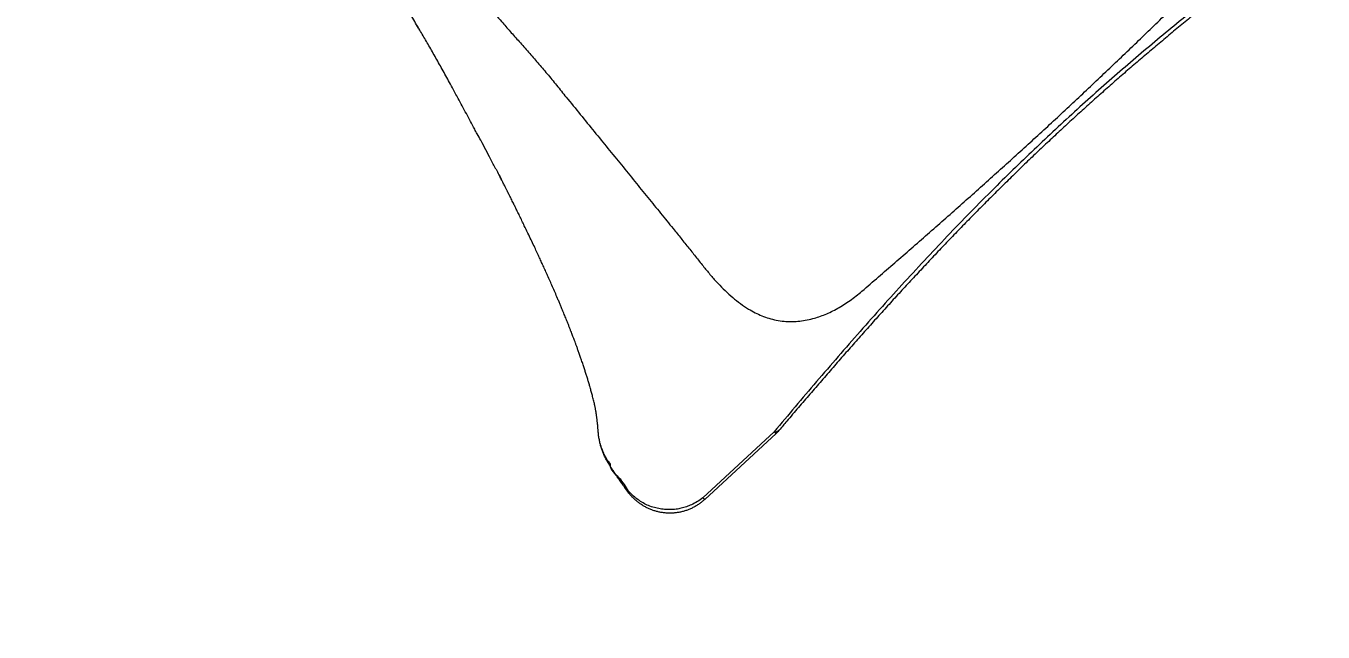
# Model space of a CAD drawing. Header units: millimetres. Extents: x -8422 to 28150, y -6982 to 5510.
# Drawn here: x 4112 to 5842, y 201 to 1010 of the extents above; entities that cross this region are included whole.
import ezdxf

# ---------------------------------------------------------------- set-up
doc = ezdxf.new("R2010")
doc.units = ezdxf.units.MM
for name, color, linetype in [('DIKOM_ОБЪЕКТ', 7, 'Continuous'), ('DIKOM_РАЗМЕР_ЗОНА', 7, 'Continuous'), ('DIKOM_РАЗМЕР_ОБЪЕКТА', 7, 'Continuous')]:
    doc.layers.add(name, color=color, linetype=linetype)
doc.styles.add('style1', font='arial.ttf', dxfattribs={"width": 0.8})
doc.dimstyles.new('1-50', dxfattribs={"dimtxt": 300, "dimasz": 200, "dimexe": 100, "dimexo": 0, "dimgap": 100, "dimtad": 1, "dimdec": 0, "dimtxsty": 'style1', "dimcen": 0, "dimclrd": 7, "dimclre": 7, "dimadec": 1, "dimazin": 2, "dimtfac": 1, "dimtdec": 0, "dimtmove": 1, "dimatfit": 3, "dimfxl": 0, "dimlwd": 25, "dimlwe": 18, "dimarcsym": 0})

# ---------------------------------------------------------------- blocks, each defined once
blk = doc.blocks.new('*D1')
at = {"layer": 'Defpoints', "color": 0, "transparency": 16777216}
for p in [(-5348.3, 1737), (6047.5, 1360.2), (6047.5, -3315.3)]:
    blk.add_point(p, dxfattribs=at)
at = {"layer": 'DIKOM_РАЗМЕР_ОБЪЕКТА', "color": 7, "lineweight": 18, "transparency": 16777216}
for p, q in [((-5348.3, 1737), (-5348.3, -3415.3)), ((6047.5, 1360.2), (6047.5, -3415.3))]:
    blk.add_line(p, q, dxfattribs=at)
at = {"layer": 'DIKOM_РАЗМЕР_ОБЪЕКТА', "color": 7, "lineweight": 25, "transparency": 16777216}
blk.add_line((-5148.3, -3315.3), (5847.5, -3315.3), dxfattribs=at)
at = {"layer": 'DIKOM_РАЗМЕР_ОБЪЕКТА', "color": 7, "transparency": 16777216}
for points in [[(-5148.3, -3282), (-5148.3, -3348.7), (-5348.3, -3315.3)], [(5847.5, -3282), (5847.5, -3348.7), (6047.5, -3315.3)]]:
    blk.add_solid(points, dxfattribs=at)
at = {"layer": 'DIKOM_РАЗМЕР_ОБЪЕКТА', "color": 0, "transparency": 16777216, "insert": (349.6, -3062.2), "char_height": 300, "attachment_point": 5, "style": 'style1'}
blk.add_mtext('11400', dxfattribs=at)
blk = doc.blocks.new('*D2')
at = {"layer": 'Defpoints', "color": 0, "transparency": 16777216}
for p in [(8043.9, 833.9), (-7345.5, 649), (8043.9, -5007.3)]:
    blk.add_point(p, dxfattribs=at)
at = {"layer": 'DIKOM_РАЗМЕР_ЗОНА', "color": 7, "lineweight": 18, "transparency": 16777216}
for p, q in [((8043.9, 833.9), (8043.9, -5107.3)), ((-7345.5, 649), (-7345.5, -5107.3))]:
    blk.add_line(p, q, dxfattribs=at)
at = {"layer": 'DIKOM_РАЗМЕР_ЗОНА', "color": 7, "lineweight": 25, "transparency": 16777216}
blk.add_line((-7145.5, -5007.3), (7843.9, -5007.3), dxfattribs=at)
at = {"layer": 'DIKOM_РАЗМЕР_ЗОНА', "color": 7, "transparency": 16777216}
for points in [[(-7145.5, -4974), (-7145.5, -5040.7), (-7345.5, -5007.3)], [(7843.9, -4974), (7843.9, -5040.7), (8043.9, -5007.3)]]:
    blk.add_solid(points, dxfattribs=at)
at = {"layer": 'DIKOM_РАЗМЕР_ЗОНА', "color": 0, "transparency": 16777216, "insert": (349.2, -4754.2), "char_height": 300, "attachment_point": 5, "style": 'style1'}
blk.add_mtext('15400', dxfattribs=at)

msp = doc.modelspace()

# ---------------------------------------------------------------- linework, layer by layer
at = {"layer": 'DIKOM_ОБЪЕКТ', "color": 7, "linetype": 'Continuous', "lineweight": 15}
for p, q in [((4875.3, 467.1), (4875.3, 467.5)), ((5109.9, 468.8), (5014.8, 380.7)), ((5112.2, 466.4), (5017.1, 378.3)), ((4891.3, 424.7), (4891.3, 424.7))]:
    msp.add_line(p, q, dxfattribs=at)
for centre, radius, start, end in [((5111.1, 476.3), 7.55, 260.4441, 313.4784), ((5162.1, 516.3), 70.6, 222.2632, 224.945), ((5078.2, 503.1), 50, 312.8056, 319.7062), ((4914.1, 391.2), 2.26, 275.4291, 310.9668), ((5078.7, 439.3), 86.7, 222.5146, 224.6982)]:
    msp.add_arc(centre, radius, start, end, dxfattribs=at)
for points, knots in [([(5928.1, 1226.7), (5918.4, 1219.7), (5899, 1205.9), (5869.8, 1184.8), (5840.5, 1163.4), (5811.2, 1141.7), (5781.8, 1119.7), (5752.3, 1097.3), (5722.9, 1074.6), (5693.6, 1051.5), (5664.4, 1028.1), (5635.3, 1004.3), (5606.4, 980.1), (5577.7, 955.6), (5549.2, 930.8), (5520.6, 905.2), (5492, 879), (5463.3, 852.2), (5434.9, 825), (5405.5, 796.2), (5375.3, 765.7), (5344.2, 733.7), (5313.7, 701.3), (5283.6, 668.8), (5253.8, 635.9), (5224.3, 602.7), (5195, 569.1), (5166.2, 535.6), (5137.8, 502.1), (5119.2, 479.9), (5109.9, 468.8)], [0, 0, 0, 0, 0.032973, 0.065949, 0.098921, 0.13202, 0.165123, 0.198222, 0.231441, 0.26467, 0.297898, 0.331117, 0.364342, 0.397577, 0.430811, 0.464036, 0.498546, 0.533067, 0.567589, 0.602099, 0.641501, 0.680927, 0.720363, 0.759792, 0.799198, 0.839343, 0.879508, 0.919682, 0.959851, 1, 1, 1, 1]), ([(5925.7, 1220.5), (5921, 1217.1), (5909.8, 1208.9), (5892, 1195.9), (5872.4, 1181.6), (5853.1, 1167.4), (5834, 1153.2), (5815.2, 1139.1), (5796.4, 1124.9), (5777.7, 1110.7), (5759.1, 1096.4), (5740.7, 1082.1), (5722.4, 1067.8), (5704.3, 1053.5), (5686.3, 1039.1), (5668.6, 1024.8), (5651.1, 1010.4), (5633.8, 996.1), (5616.7, 981.8), (5599.8, 967.5), (5583, 953), (5566.2, 938.4), (5549.5, 923.6), (5532.9, 908.8), (5516.4, 893.9), (5500.1, 879), (5483.8, 863.9), (5467.7, 848.7), (5451.7, 833.5), (5435.7, 818.1), (5419.8, 802.5), (5403.9, 786.8), (5388.2, 771.1), (5372.6, 755.3), (5357.1, 739.4), (5341.6, 723.3), (5326.2, 707.1), (5310.8, 690.7), (5295.4, 674.2), (5280.1, 657.6), (5264.7, 640.8), (5249.4, 623.8), (5234.1, 606.7), (5218.8, 589.5), (5203.5, 572.1), (5188.1, 554.5), (5172.8, 536.8), (5157.4, 519), (5142, 501), (5128.3, 484.9), (5119.8, 474.8), (5116.3, 470.8)], [0, 0, 0, 0, 0.016222, 0.038814, 0.061199, 0.08349, 0.10509, 0.126626, 0.148082, 0.169441, 0.190685, 0.2118, 0.232771, 0.253585, 0.274232, 0.294699, 0.314978, 0.33506, 0.354939, 0.374635, 0.394458, 0.414306, 0.434113, 0.453885, 0.473628, 0.493349, 0.513056, 0.532693, 0.552364, 0.572121, 0.591939, 0.611792, 0.631656, 0.651496, 0.671295, 0.691262, 0.711333, 0.731515, 0.751816, 0.772244, 0.792806, 0.813509, 0.834362, 0.855372, 0.876544, 0.897888, 0.919409, 0.941113, 0.963018, 0.985115, 1, 1, 1, 1]), ([(4759.3, 1204), (4757.1, 1202), (4751.4, 1196.6), (4743, 1188.1), (4734.1, 1178.5), (4726, 1169), (4718.8, 1159.5), (4712.5, 1150), (4707.3, 1140.5), (4703.5, 1131.7), (4701, 1123.7), (4699.4, 1116.4), (4698.6, 1109.1), (4698.6, 1101.5), (4699.5, 1093.6), (4701.5, 1085.3), (4704.4, 1076.9), (4708.2, 1068.5), (4712.8, 1060.1), (4718.2, 1051.6), (4724.3, 1043), (4731.1, 1034.2), (4738.4, 1025.3), (4747.2, 1015), (4757.6, 1003.1), (4769.6, 989.6), (4782, 975.6), (4794.5, 961.3), (4807, 946.6), (4819.6, 931.3), (4828.1, 920.6), (4832.4, 915.3)], [0, 0, 0, 0, 0.021911, 0.057058, 0.092189, 0.127261, 0.162246, 0.198046, 0.23388, 0.269676, 0.297572, 0.325505, 0.353438, 0.381332, 0.413399, 0.445553, 0.477765, 0.509992, 0.542181, 0.574272, 0.606197, 0.638155, 0.670116, 0.702048, 0.74586, 0.789706, 0.833519, 0.87511, 0.916762, 0.958412, 1, 1, 1, 1]), ([(4635.5, 1007.6), (4632.1, 1013.5), (4626, 1023.9), (4616.9, 1038.6), (4608.6, 1051.7), (4600.3, 1064.1), (4592.1, 1075.7), (4584, 1086.6), (4576.1, 1096.8), (4568.2, 1106.3), (4560.5, 1115.2), (4553.7, 1122.7), (4547.8, 1129), (4542.6, 1134.3), (4536.9, 1140), (4530.5, 1146.2), (4525.1, 1151.4), (4521.7, 1154.5), (4520.8, 1155.4)], [0, 0, 0, 0, 0.113788, 0.200516, 0.285881, 0.366748, 0.442382, 0.514523, 0.582457, 0.646814, 0.708148, 0.766926, 0.80422, 0.841752, 0.883214, 0.929054, 0.979515, 1, 1, 1, 1]), ([(5226.8, 656.3), (5241.4, 669), (5270.6, 694.3), (5314.3, 732.4), (5357.8, 770.8), (5400.7, 809.2), (5443.1, 847.5), (5484.9, 885.9), (5526.3, 924.7), (5567.6, 963.8), (5608.5, 1003.2), (5649.3, 1042.8), (5689.9, 1082.6), (5716.8, 1109.2), (5730.2, 1122.6)], [0, 0, 0, 0, 0.084495, 0.168989, 0.253514, 0.338039, 0.42063, 0.503221, 0.585894, 0.668569, 0.751409, 0.834249, 0.917124, 1, 1, 1, 1]), ([(4713.8, 866.3), (4712.6, 868.4), (4709.6, 874), (4704.8, 883), (4699.2, 893.4), (4693.8, 903.5), (4688.8, 912.7), (4684.5, 920.8), (4680.2, 928.6), (4675.6, 937.1), (4670.7, 946), (4665.8, 954.8), (4661, 963.4), (4656.3, 971.7), (4651.7, 979.9), (4647.1, 987.8), (4642.7, 995.5), (4638.2, 1003), (4635.4, 1008), (4633.9, 1010.4)], [0, 0, 0, 0, 0.03873, 0.103528, 0.168335, 0.233079, 0.297708, 0.344942, 0.391898, 0.453707, 0.515218, 0.57646, 0.637467, 0.698273, 0.758908, 0.819405, 0.879794, 0.940596, 1, 1, 1, 1]), ([(4832.4, 915.3), (4838.7, 907.6), (4851.3, 892.1), (4869.8, 869.3), (4888.1, 846.8), (4906.1, 824.7), (4923.8, 802.8), (4941.3, 781.3), (4958.4, 760.3), (4973.1, 742.2), (4985.5, 726.7), (4996, 713.8), (5006.2, 701), (5012.8, 692.7), (5016.1, 688.6)], [0, 0, 0, 0, 0.09284, 0.185735, 0.278631, 0.371471, 0.466148, 0.560885, 0.655622, 0.7503, 0.812657, 0.875015, 0.937507, 1, 1, 1, 1]), ([(4738.9, 819.1), (4738.8, 819.2), (4736.5, 823.7), (4731.9, 832.3), (4725.2, 845.1), (4719.3, 856.3), (4715.4, 863.5), (4713.8, 866.4)], [0, 0, 0, 0, 0.006568, 0.293944, 0.548411, 0.818779, 1, 1, 1, 1]), ([(4738.8, 819.2), (4739.1, 818.6), (4742.1, 812.9), (4745, 807.3), (4747.6, 802.2)], [0, 0, 0, 0, 0.101782, 1, 1, 1, 1]), ([(4756.2, 785.3), (4756.2, 785.2), (4756.3, 785.2), (4756, 785.8), (4755.2, 787.2), (4754.6, 788.5), (4754, 789.6), (4753.5, 790.7), (4752.8, 792.1), (4752, 793.7), (4750.9, 795.8), (4749.8, 798), (4748.5, 800.5), (4747.2, 803), (4745.8, 805.7), (4744.5, 808.2), (4743.4, 810.3), (4742.8, 811.5), (4742.6, 812)], [0, 0, 0, 0, 0.030386, 0.080509, 0.134288, 0.180281, 0.218165, 0.256184, 0.305337, 0.364068, 0.429024, 0.527707, 0.603883, 0.692111, 0.7892, 0.879047, 0.950753, 1, 1, 1, 1]), ([(4875.3, 467.1), (4875.2, 467.6), (4875.1, 469.1), (4874.9, 471.4), (4874.7, 473.6), (4874.6, 475.3), (4874.5, 476.6), (4874.4, 477.5), (4874.3, 478.6), (4874.1, 480.1), (4873.9, 481.9), (4873.7, 483.8), (4873.5, 485.5), (4873.3, 487.1), (4873.1, 488.6), (4872.9, 490.2), (4872.6, 492), (4872.3, 494), (4872, 496), (4871.7, 497.8), (4871.4, 499.5), (4871.1, 501.1), (4870.7, 502.9), (4870.2, 505.2), (4869.6, 507.8), (4868.8, 510.9), (4868.1, 514), (4867.3, 517), (4866.5, 519.8), (4865.8, 522.6), (4865, 525.3), (4864.1, 528.6), (4862.9, 532.8), (4861.4, 537.7), (4859.9, 542.7), (4858.3, 547.7), (4856.7, 552.8), (4854.9, 558.3), (4853, 563.8), (4851.2, 569.2), (4849.4, 574.2), (4847.7, 578.9), (4846.2, 583.2), (4844.8, 586.9), (4843.6, 590.2), (4842.6, 592.8), (4841.7, 595.1), (4840.9, 597.3), (4839.8, 600.1), (4838.6, 603.2), (4837.2, 606.8), (4835.7, 610.7), (4834.1, 614.8), (4832.5, 618.7), (4831.1, 622.1), (4829.8, 625.4), (4828.3, 629), (4826.6, 633.1), (4824.8, 637.5), (4822.9, 642.1), (4820.4, 647.8), (4817.6, 654.5), (4814.2, 662.2), (4810.9, 669.7), (4807.7, 676.9), (4804.7, 683.7), (4801.8, 690.1), (4798.9, 696.3), (4796, 702.6), (4792.9, 709.5), (4789.4, 716.9), (4785.5, 725.2), (4781.2, 734.2), (4777.1, 742.6), (4773.4, 750.3), (4770.3, 756.8), (4767.3, 762.9), (4764.5, 768.6), (4761.8, 774.1), (4759.2, 779.2), (4757, 783.8), (4755.7, 786.3), (4755.2, 787.4)], [0, 0, 0, 0, 0.007454, 0.019312, 0.028951, 0.036576, 0.041834, 0.045525, 0.049762, 0.057759, 0.067395, 0.077072, 0.085988, 0.093872, 0.100896, 0.109025, 0.118614, 0.129566, 0.140063, 0.149435, 0.157697, 0.165608, 0.174889, 0.185652, 0.19887, 0.212425, 0.225051, 0.236215, 0.247679, 0.257646, 0.266867, 0.277781, 0.29426, 0.312034, 0.329693, 0.346719, 0.363435, 0.381409, 0.401392, 0.417817, 0.434203, 0.449038, 0.462181, 0.473673, 0.483612, 0.491999, 0.497596, 0.504322, 0.51249, 0.522015, 0.532592, 0.543978, 0.556355, 0.568018, 0.577411, 0.586103, 0.59594, 0.607786, 0.62056, 0.633184, 0.645658, 0.667368, 0.687979, 0.707799, 0.727163, 0.744918, 0.761693, 0.776771, 0.792535, 0.809426, 0.828011, 0.848293, 0.870273, 0.893951, 0.909384, 0.925282, 0.940164, 0.953713, 0.965933, 0.979936, 0.991689, 1, 1, 1, 1]), ([(5016.1, 688.6), (5019.1, 684.8), (5025.2, 677.3), (5034.6, 666.8), (5044.3, 656.9), (5054.3, 647.8), (5064.7, 639.6), (5074.7, 632.9), (5084.2, 627.5), (5093.3, 623.4), (5102.7, 620), (5112.5, 617.5), (5122.3, 616.1), (5131.9, 615.6), (5141.3, 616), (5151.2, 617.3), (5160.5, 619.4), (5169.4, 622.1), (5177.7, 625.2), (5186, 629), (5194.4, 633.3), (5202.7, 638.3), (5210.9, 643.8), (5219, 649.8), (5224.2, 654.2), (5226.8, 656.3)], [0, 0, 0, 0, 0.060297, 0.120732, 0.181196, 0.241611, 0.301932, 0.362153, 0.408693, 0.455367, 0.50204, 0.548626, 0.595093, 0.634833, 0.674695, 0.714514, 0.754194, 0.785151, 0.816215, 0.847257, 0.878184, 0.908572, 0.939098, 0.969619, 1, 1, 1, 1]), ([(4891.3, 424.8), (4891.3, 424.8), (4891.3, 426.7), (4887.4, 429.4), (4885.2, 434.6), (4882.4, 439.9), (4880, 445.8), (4877.8, 452.3), (4876.2, 459.5), (4875.4, 464.5), (4875.3, 467), (4875.3, 467.1)], [0, 0, 0, 0, 0.000003, 0.126362, 0.252726, 0.381403, 0.510081, 0.670553, 0.831015, 0.996611, 1, 1, 1, 1]), ([(4890.1, 424.3), (4889.4, 425.4), (4887.7, 428.1), (4885.4, 432.4), (4883.1, 437.2), (4881.1, 441.9), (4879.4, 446.7), (4877.9, 451.6), (4876.8, 456.6), (4875.9, 461.6), (4875.5, 464.8), (4875.4, 466.3)], [0, 0, 0, 0, 0.089533, 0.20966, 0.326863, 0.44169, 0.554584, 0.666446, 0.781681, 0.900454, 1, 1, 1, 1]), ([(4890.2, 424.4), (4890.2, 424.3), (4890.1, 424.2), (4890.5, 424.4), (4891, 424.6), (4891.3, 424.7)], [0, 0, 0, 0, 0.228812, 0.614407, 1, 1, 1, 1]), ([(4914.4, 389), (4912.4, 391.7), (4907.7, 398.2), (4900.3, 409), (4894.2, 418), (4890.8, 423.3), (4890.1, 424.3)], [0, 0, 0, 0, 0.235087, 0.55959, 0.915391, 1, 1, 1, 1]), ([(4891.3, 424.7), (4891.3, 424.7), (4891.3, 424.7), (4891.3, 424.7), (4891.3, 424.8)], [0, 0, 0, 0, 0.778428, 1, 1, 1, 1]), ([(4915.6, 389.5), (4912, 395.5), (4904.7, 407.3), (4891.3, 417.5), (4891.3, 424.7), (4891.3, 424.7)], [0, 0, 0, 0, 0.499751, 0.999997, 1, 1, 1, 1]), ([(5017.1, 378.4), (5017, 378.3), (5015.8, 377.2), (5013.4, 375.1), (5009.6, 372.3), (5005.6, 369.7), (5001.5, 367.4), (4997.2, 365.4), (4992.9, 363.7), (4988.4, 362.4), (4983.9, 361.3), (4979.2, 360.6), (4974.6, 360.1), (4970.1, 360), (4965.5, 360.2), (4960.9, 360.7), (4956.3, 361.5), (4951.8, 362.6), (4947.5, 364.1), (4943.2, 365.7), (4939, 367.7), (4935, 370), (4931.1, 372.5), (4927.3, 375.3), (4923.8, 378.3), (4920.5, 381.6), (4917.3, 385.1), (4915.3, 387.6), (4914.4, 388.9), (4914.3, 389)], [0, 0, 0, 0, 0.001678, 0.041973, 0.082396, 0.12308, 0.163913, 0.204186, 0.243574, 0.283356, 0.323464, 0.3638, 0.403351, 0.442164, 0.481415, 0.521065, 0.561064, 0.600857, 0.639573, 0.678636, 0.718128, 0.758036, 0.798321, 0.837821, 0.877301, 0.917216, 0.95756, 0.998306, 1, 1, 1, 1]), ([(5014.8, 380.7), (5012.4, 378.9), (5007.5, 375.3), (5000, 371.4), (4992.8, 368.5), (4985.9, 366.5), (4978.7, 365.2), (4971.2, 364.7), (4963.5, 364.9), (4955.7, 366), (4947.9, 367.9), (4940.3, 370.8), (4933.2, 374.5), (4926.7, 378.9), (4920.7, 383.8), (4917.3, 387.6), (4915.6, 389.5)], [0, 0, 0, 0, 0.082475, 0.164948, 0.228978, 0.293179, 0.357207, 0.426416, 0.495843, 0.565053, 0.638882, 0.71297, 0.786803, 0.857791, 0.929008, 1, 1, 1, 1])]:
    msp.add_open_spline(points, degree=3, knots=knots, dxfattribs=at)

# ---------------------------------------------------------------- dimensions: what is measured, and where the dimension line sits
at = {"layer": 'DIKOM_РАЗМЕР_ЗОНА'}
dim = msp.add_linear_dim(base=(8043.9, -5007.3), p1=(-7345.5, 649), p2=(8043.9, 833.9), text='15400', dimstyle='1-50', override={"dimscale": 1, "dimtix": 0, "dimtofl": 1, "dimtmove": 1, "dimatfit": 3}, dxfattribs=at)
dim.commit()
dim.dimension.update_dxf_attribs({"geometry": '*D2', "text_midpoint": (349.2, -4754.2)})
at = {"layer": 'DIKOM_РАЗМЕР_ОБЪЕКТА'}
dim = msp.add_linear_dim(base=(6047.5, -3315.3), p1=(-5348.3, 1737), p2=(6047.5, 1360.2), text='11400', dimstyle='1-50', override={"dimscale": 1, "dimtix": 0, "dimtofl": 1, "dimtmove": 1, "dimatfit": 3}, dxfattribs=at)
dim.commit()
dim.dimension.update_dxf_attribs({"geometry": '*D1', "text_midpoint": (349.6, -3062.2)})

doc.saveas('drawing.dxf')
